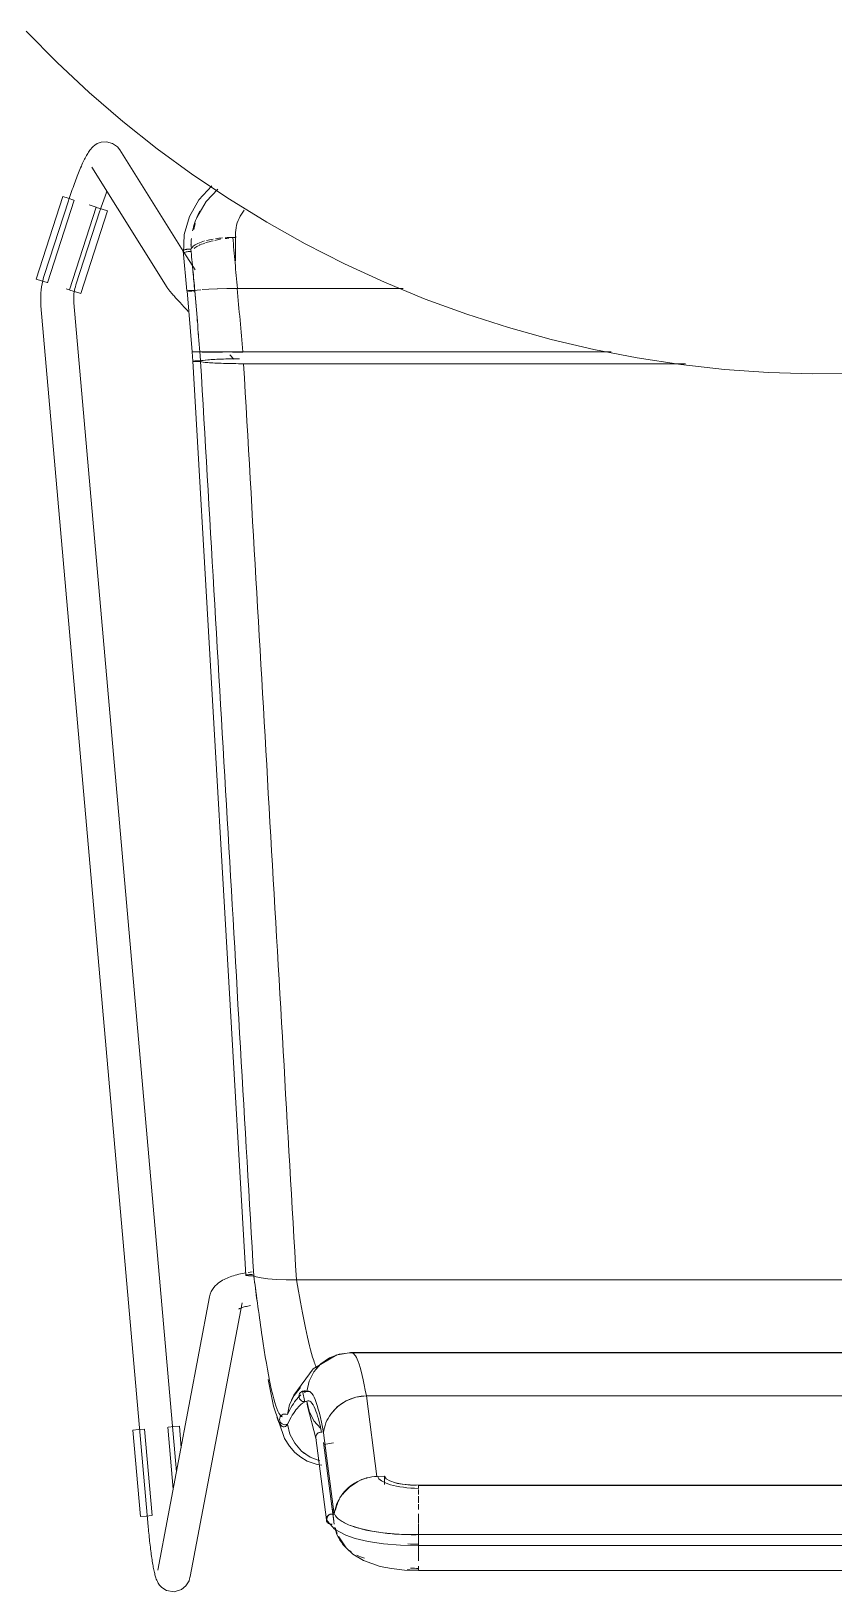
# Model space of a CAD drawing. Header units: millimetres. Extents: x 155927 to 317870, y -36033 to 97293.
# Drawn here: x 174907 to 175199, y 11464 to 12030 of the extents above; entities that cross this region are included whole.
import ezdxf

# ---------------------------------------------------------------- set-up
doc = ezdxf.new("R2010")
doc.units = ezdxf.units.MM
doc.header["$MEASUREMENT"] = 0
doc.layers.add('I-FURN', color=8, linetype='CONTINUOUS', lineweight=9)

msp = doc.modelspace()

# ---------------------------------------------------------------- linework, layer by layer
at = {"layer": 'I-FURN'}
for p, q in [((174905.43, 12030.43), (174916.68, 12019.05)), ((174916.68, 12019.05), (174928.37, 12008.14)), ((174928.37, 12008.14), (174940.5, 11997.7)), ((174940.5, 11997.7), (174953.03, 11987.76)), ((174927.8, 11986.06), (174927.56, 11985.66)), ((174928.04, 11986.45), (174927.8, 11986.06)), ((174928.29, 11986.84), (174928.04, 11986.45)), ((174928.57, 11987.23), (174928.29, 11986.84)), ((174928.88, 11987.63), (174928.57, 11987.23)), ((174929.25, 11988.06), (174928.88, 11987.63)), ((174929.72, 11988.52), (174929.25, 11988.06)), ((174930.35, 11989.04), (174929.72, 11988.52)), ((174931.26, 11989.61), (174930.35, 11989.04)), ((174932.64, 11990.13), (174931.26, 11989.61)), ((174934.61, 11990.3), (174932.64, 11990.13)), ((174936.84, 11989.71), (174934.61, 11990.3)), ((174938.57, 11988.49), (174936.84, 11989.71)), ((174938.57, 11988.49), (174939.47, 11987.37)), ((174962.5, 11950.6), (174939.47, 11987.37)), ((174953.03, 11987.76), (174965.95, 11978.32)), ((174925.22, 11980.82), (174924.98, 11980.24)), ((174925.47, 11981.38), (174925.22, 11980.82)), ((174925.71, 11981.92), (174925.47, 11981.38)), ((174925.94, 11982.45), (174925.71, 11981.92)), ((174926.18, 11982.96), (174925.94, 11982.45)), ((174926.41, 11983.45), (174926.18, 11982.96)), ((174926.64, 11983.93), (174926.41, 11983.45)), ((174926.87, 11984.38), (174926.64, 11983.93)), ((174927.1, 11984.82), (174926.87, 11984.38)), ((174927.33, 11985.25), (174927.1, 11984.82)), ((174927.56, 11985.66), (174927.33, 11985.25)), ((174929.3, 11981), (174956.6, 11937.41)), ((174922.96, 11975.08), (174922.71, 11974.38)), ((174923.22, 11975.77), (174922.96, 11975.08)), ((174923.47, 11976.45), (174923.22, 11975.77)), ((174923.73, 11977.11), (174923.47, 11976.45)), ((174923.98, 11977.77), (174923.73, 11977.11)), ((174924.23, 11978.41), (174923.98, 11977.77)), ((174924.48, 11979.03), (174924.23, 11978.41)), ((174924.73, 11979.64), (174924.48, 11979.03)), ((174924.98, 11980.24), (174924.73, 11979.64)), ((174965.95, 11978.32), (174979.24, 11969.41)), ((174909.1, 11940.39), (174918.78, 11970.4)), ((174913.14, 11939.09), (174922.83, 11969.09)), ((174918.78, 11970.4), (174920.74, 11969.77)), ((174920.74, 11969.77), (174922.71, 11969.13)), ((174920.96, 11969.3), (174920.81, 11968.84)), ((174921.2, 11970.04), (174920.96, 11969.3)), ((174921.45, 11970.78), (174921.2, 11970.04)), ((174921.7, 11971.51), (174921.45, 11970.78)), ((174921.95, 11972.24), (174921.7, 11971.51)), ((174922.2, 11972.96), (174921.95, 11972.24)), ((174922.45, 11973.68), (174922.2, 11972.96)), ((174922.71, 11974.38), (174922.45, 11973.68)), ((174933.72, 11969.55), (174933.49, 11968.88)), ((174933.96, 11970.21), (174933.72, 11969.55)), ((174934.19, 11970.85), (174933.96, 11970.21)), ((174934.43, 11971.49), (174934.19, 11970.85)), ((174934.66, 11972.11), (174934.43, 11971.49)), ((174964.71, 11963.17), (174968.1, 11969.18)), ((174968.1, 11969.18), (174972.85, 11974.33)), ((174970.79, 11968.6), (174975.05, 11973.07)), ((174979.24, 11969.41), (174992.87, 11961.03)), ((174920.81, 11968.84), (174912.1, 11942.03)), ((174930.9, 11966.49), (174921.21, 11936.48)), ((174923.51, 11938.32), (174932.22, 11965.14)), ((174925.25, 11935.18), (174934.94, 11965.18)), ((174930.8, 11966.52), (174928.32, 11967.32)), ((174931.02, 11966.45), (174932.99, 11965.81)), ((174932.33, 11965.46), (174932.22, 11965.14)), ((174932.56, 11966.16), (174932.33, 11965.46)), ((174932.79, 11966.85), (174932.56, 11966.16)), ((174933.02, 11967.53), (174932.79, 11966.85)), ((174932.99, 11965.81), (174934.94, 11965.18)), ((174933.25, 11968.21), (174933.02, 11967.53)), ((174933.49, 11968.88), (174933.25, 11968.21)), ((174967.42, 11962.77), (174970.79, 11968.6)), ((174962.84, 11956.65), (174964.71, 11963.17)), ((174992.87, 11961.03), (175006.83, 11953.21)), ((174962.55, 11949.74), (174962.84, 11956.65)), ((174980.5, 11955.53), (174981.55, 11955.53)), ((174981.49, 11956.77), (174981.49, 11947.02)), ((175006.83, 11953.21), (175021.09, 11945.96)), ((174962.43, 11950.64), (174963.85, 11936.15)), ((174966.77, 11943.78), (174962.73, 11950.23)), ((174911.77, 11940.94), (174911.48, 11939.83)), ((174912.1, 11942.03), (174911.77, 11940.94)), ((175021.09, 11945.96), (175035.62, 11939.27)), ((174911.05, 11939.76), (174909.1, 11940.39)), ((174910.78, 11935.32), (174910.72, 11934.18)), ((174910.88, 11936.46), (174910.78, 11935.32)), ((174911.04, 11937.59), (174910.88, 11936.46)), ((174911.24, 11938.72), (174911.04, 11937.59)), ((174913.02, 11939.13), (174911.05, 11939.76)), ((174911.48, 11939.83), (174911.24, 11938.72)), ((174921.11, 11936.51), (174919.95, 11936.89)), ((174923.3, 11935.81), (174921.33, 11936.44)), ((174922.74, 11934.41), (174922.8, 11935.06)), ((174922.8, 11935.06), (174922.89, 11935.72)), ((174922.89, 11935.72), (174923, 11936.37)), ((174923, 11936.37), (174923.14, 11937.02)), ((174923.14, 11937.02), (174923.31, 11937.66)), ((174925.25, 11935.18), (174923.3, 11935.81)), ((174923.31, 11937.66), (174923.5, 11938.3)), ((174923.5, 11938.3), (174923.51, 11938.32)), ((174956.6, 11937.41), (174956.82, 11937.09)), ((174956.82, 11937.09), (174957, 11936.83)), ((174957, 11936.83), (174957.17, 11936.6)), ((174957.17, 11936.6), (174957.35, 11936.38)), ((174957.35, 11936.38), (174957.53, 11936.16)), ((174957.53, 11936.16), (174957.72, 11935.93)), ((174957.72, 11935.93), (174957.92, 11935.69)), ((174957.92, 11935.69), (174958.13, 11935.43)), ((174958.13, 11935.43), (174958.36, 11935.17)), ((174958.36, 11935.17), (174958.61, 11934.89)), ((174963.92, 11936.17), (174963.85, 11936.15)), ((174963.85, 11936.15), (174963.92, 11936.12)), ((174963.86, 11936.15), (174963.92, 11936.17)), ((174963.86, 11936.15), (174965.68, 11913.94)), ((174963.92, 11936.12), (174963.86, 11936.15)), ((174964.11, 11936.2), (174963.92, 11936.17)), ((174963.92, 11936.12), (174964.1, 11936.1)), ((174964.11, 11936.1), (174963.92, 11936.12)), ((174964.1, 11936.1), (174964.4, 11936.07)), ((174964.41, 11936.22), (174964.11, 11936.2)), ((174964.11, 11936.2), (174964.41, 11936.22)), ((174964.4, 11936.07), (174964.11, 11936.1)), ((174964.4, 11936.07), (174964.78, 11936.06)), ((174964.78, 11936.06), (174964.4, 11936.07)), ((174964.79, 11936.23), (174964.41, 11936.22)), ((174964.41, 11936.22), (174964.79, 11936.23)), ((174964.78, 11936.06), (174965.23, 11936.05)), ((174965.23, 11936.05), (174964.78, 11936.06)), ((174965.24, 11936.24), (174964.79, 11936.23)), ((174964.79, 11936.23), (174965.25, 11936.24)), ((174965.23, 11936.05), (174965.72, 11936.04)), ((174965.72, 11936.04), (174965.23, 11936.05)), ((174965.73, 11936.25), (174965.24, 11936.24)), ((174965.25, 11936.24), (174965.74, 11936.25)), ((174966.23, 11936.25), (174965.73, 11936.25)), ((174965.74, 11936.25), (174966.24, 11936.25)), ((174966.22, 11936.04), (174966.69, 11936.05)), ((174966.69, 11936.05), (174966.22, 11936.04)), ((174966.7, 11936.24), (174966.23, 11936.25)), ((174966.24, 11936.25), (174966.71, 11936.24)), ((174967.59, 11936.43), (174966.7, 11936.24)), ((174966.71, 11936.24), (174967.59, 11936.43)), ((174967.59, 11936.43), (174968.89, 11936.57)), ((174968.89, 11936.57), (174967.59, 11936.43)), ((174969.33, 11936.61), (174971.77, 11936.76)), ((174971.81, 11936.76), (174969.33, 11936.61)), ((174971.8, 11936.76), (174974.84, 11936.87)), ((174974.91, 11936.88), (174971.81, 11936.76)), ((174974.9, 11936.88), (174978.35, 11936.95)), ((174978.34, 11936.95), (174974.91, 11936.88)), ((174982.2, 11936.98), (174978.44, 11936.95)), ((174978.44, 11936.95), (174982.08, 11936.98)), ((175042.32, 11936.98), (174982.2, 11936.98)), ((174982.2, 11936.98), (175042.32, 11936.98)), ((175035.62, 11939.27), (175050.42, 11933.18)), ((174910.72, 11934.18), (174910.7, 11933.04)), ((174910.7, 11933.04), (174910.73, 11931.9)), ((174910.73, 11931.9), (174910.8, 11930.76)), ((174910.8, 11930.76), (174910.81, 11930.71)), ((174910.81, 11930.71), (174949.76, 11487.39)), ((174922.7, 11933.08), (174922.71, 11933.74)), ((174922.72, 11932.42), (174922.7, 11933.08)), ((174922.71, 11933.74), (174922.74, 11934.41)), ((174922.76, 11931.76), (174922.72, 11932.42)), ((174960.06, 11507.26), (174922.76, 11931.76)), ((174958.61, 11934.89), (174958.86, 11934.59)), ((174958.86, 11934.59), (174959.14, 11934.28)), ((174959.14, 11934.28), (174959.42, 11933.96)), ((174959.42, 11933.96), (174959.73, 11933.62)), ((174959.73, 11933.62), (174960.04, 11933.27)), ((174960.04, 11933.27), (174960.37, 11932.91)), ((174960.37, 11932.91), (174960.71, 11932.53)), ((174960.71, 11932.53), (174961.07, 11932.14)), ((174961.07, 11932.14), (174961.44, 11931.74)), ((174961.44, 11931.74), (174961.82, 11931.33)), ((174961.82, 11931.33), (174962.21, 11930.9)), ((174962.21, 11930.9), (174962.61, 11930.47)), ((174962.61, 11930.47), (174963.03, 11930.02)), ((174963.03, 11930.02), (174963.45, 11929.57)), ((174963.45, 11929.57), (174963.88, 11929.11)), ((175050.42, 11933.18), (175065.44, 11927.68)), ((174963.88, 11929.11), (174964.32, 11928.63)), ((175065.44, 11927.68), (175080.67, 11922.79)), ((175080.67, 11922.79), (175096.09, 11918.51)), ((175096.09, 11918.51), (175111.66, 11914.85)), ((174965.68, 11913.94), (174965.75, 11913.95)), ((174965.74, 11913.95), (174965.68, 11913.94)), ((174965.95, 11910.59), (174965.68, 11913.94)), ((174965.75, 11913.94), (174965.68, 11913.94)), ((174965.68, 11913.94), (174965.75, 11913.94)), ((174966.23, 11913.95), (174965.93, 11913.95)), ((174965.94, 11913.95), (174966.23, 11913.95)), ((174966.23, 11913.95), (174966.61, 11913.95)), ((174966.61, 11913.95), (174966.23, 11913.95)), ((174966.62, 11913.94), (174966.23, 11913.94)), ((174966.23, 11913.94), (174966.61, 11913.94)), ((174966.61, 11913.95), (174967.06, 11913.95)), ((174967.06, 11913.95), (174966.61, 11913.95)), ((174966.61, 11913.94), (174967.07, 11913.94)), ((174967.07, 11913.94), (174966.62, 11913.94)), ((174967.06, 11913.95), (174967.55, 11913.95)), ((174967.55, 11913.95), (174967.06, 11913.95)), ((174967.56, 11913.94), (174967.07, 11913.94)), ((174967.07, 11913.94), (174967.56, 11913.94)), ((174967.55, 11913.95), (174968.05, 11913.95)), ((174968.05, 11913.95), (174967.55, 11913.95)), ((174968.06, 11913.94), (174967.56, 11913.94)), ((174967.56, 11913.94), (174968.05, 11913.94)), ((174968.05, 11913.95), (174968.52, 11913.95)), ((174968.52, 11913.95), (174968.05, 11913.95)), ((174968.05, 11913.94), (174968.52, 11913.94)), ((174968.53, 11913.94), (174968.06, 11913.94)), ((174968.52, 11913.95), (174969.41, 11913.97)), ((174969.4, 11913.97), (174968.52, 11913.95)), ((174971.15, 11913.98), (174969.4, 11913.97)), ((174969.41, 11913.97), (174971.15, 11913.98)), ((174971.18, 11913.91), (174969.42, 11913.92)), ((174969.42, 11913.92), (174971.17, 11913.91)), ((174973.65, 11913.99), (174971.15, 11913.98)), ((174971.16, 11913.98), (174973.65, 11913.99)), ((174971.17, 11913.91), (174973.67, 11913.9)), ((174973.67, 11913.9), (174971.18, 11913.91)), ((174976.79, 11914), (174973.65, 11913.99)), ((174973.66, 11913.99), (174976.79, 11914)), ((174976.8, 11913.89), (174973.67, 11913.9)), ((174973.67, 11913.9), (174976.79, 11913.89)), ((174976.79, 11914), (174980.36, 11914.01)), ((174980.36, 11914.01), (174976.79, 11914)), ((174979.45, 11912.86), (174980.92, 11911.33)), ((174984.13, 11913.88), (174980.35, 11913.88)), ((174980.35, 11913.88), (174984.13, 11913.88)), ((174980.36, 11914.01), (174984.14, 11914.01)), ((174984.14, 11914.01), (174980.36, 11914.01)), ((174984.14, 11914.01), (175117.88, 11914.01)), ((175117.88, 11914.01), (174984.14, 11914.01)), ((175111.66, 11914.85), (175127.37, 11911.82)), ((174966.02, 11910.61), (174965.96, 11910.59)), ((174965.96, 11910.59), (174985.24, 11578.68)), ((174965.96, 11910.59), (174966.02, 11910.56)), ((174966.21, 11910.64), (174966.02, 11910.61)), ((174966.02, 11910.56), (174966.21, 11910.53)), ((174966.51, 11910.66), (174966.21, 11910.64)), ((174966.21, 11910.53), (174966.5, 11910.51)), ((174966.5, 11910.51), (174966.88, 11910.49)), ((174966.89, 11910.68), (174966.51, 11910.66)), ((174966.88, 11910.49), (174967.33, 11910.48)), ((174967.34, 11910.69), (174966.89, 11910.68)), ((174967.33, 11910.48), (174967.82, 11910.47)), ((174967.83, 11910.7), (174967.34, 11910.69)), ((174967.82, 11910.47), (174968.32, 11910.48)), ((174968.33, 11910.69), (174967.83, 11910.7)), ((174968.32, 11910.48), (174968.79, 11910.49)), ((174968.8, 11910.69), (174968.33, 11910.69)), ((174968.79, 11910.49), (174969.68, 11910.28)), ((174969.7, 11910.9), (174968.8, 11910.69)), ((174969.68, 11910.28), (174971.43, 11910.08)), ((174971.45, 11911.09), (174969.7, 11910.9)), ((174971.43, 11910.08), (174973.93, 11909.92)), ((174973.95, 11911.25), (174971.45, 11911.09)), ((174973.93, 11909.92), (174977.06, 11909.8)), ((174977.07, 11911.37), (174973.95, 11911.25)), ((174977.06, 11909.8), (174980.62, 11909.72)), ((174980.62, 11911.45), (174977.07, 11911.37)), ((174982.87, 11911.47), (174980.62, 11911.45)), ((174980.62, 11909.72), (174984.41, 11909.69)), ((174984.41, 11909.69), (175144.98, 11909.69)), ((175144.98, 11909.69), (174984.41, 11909.69)), ((175127.37, 11911.82), (175143.19, 11909.41)), ((175143.19, 11909.41), (175159.09, 11907.64)), ((175159.09, 11907.64), (175175.05, 11906.51)), ((175175.05, 11906.51), (175191.04, 11906.02)), ((175191.04, 11906.02), (175207.04, 11906.17)), ((174978.98, 11577.89), (174979.56, 11578.11)), ((174979.56, 11578.11), (174980.16, 11578.32)), ((174980.16, 11578.32), (174980.76, 11578.51)), ((174980.76, 11578.51), (174981.38, 11578.69)), ((174981.38, 11578.69), (174982.01, 11578.87)), ((174982.01, 11578.87), (174982.65, 11579.03)), ((174982.65, 11579.03), (174983.31, 11579.18)), ((174983.31, 11579.18), (174983.97, 11579.32)), ((174983.97, 11579.32), (174984.65, 11579.46)), ((174984.65, 11579.46), (174985.35, 11579.58)), ((174985.24, 11578.68), (174985.3, 11578.73)), ((174985.31, 11578.62), (174985.24, 11578.68)), ((174985.31, 11578.73), (174985.25, 11578.68)), ((174985.25, 11578.68), (174985.32, 11578.62)), ((174985.3, 11578.73), (174985.49, 11578.78)), ((174985.49, 11578.78), (174985.31, 11578.73)), ((174985.51, 11578.57), (174985.31, 11578.62)), ((174985.32, 11578.62), (174985.51, 11578.57)), ((174985.78, 11578.82), (174985.49, 11578.78)), ((174985.49, 11578.78), (174985.78, 11578.82)), ((174985.51, 11578.57), (174985.81, 11578.53)), ((174985.81, 11578.53), (174985.51, 11578.57)), ((174986.16, 11578.86), (174985.78, 11578.82)), ((174985.78, 11578.82), (174986.16, 11578.86)), ((174985.81, 11578.53), (174986.19, 11578.5)), ((174986.19, 11578.5), (174985.81, 11578.53)), ((174986.05, 11579.7), (174986.77, 11579.81)), ((174986.61, 11578.88), (174986.16, 11578.86)), ((174986.16, 11578.86), (174986.61, 11578.88)), ((174986.19, 11578.5), (174986.65, 11578.47)), ((174986.65, 11578.47), (174986.19, 11578.5)), ((174987.1, 11578.89), (174986.61, 11578.88)), ((174986.61, 11578.88), (174987.1, 11578.89)), ((174986.65, 11578.47), (174987.14, 11578.47)), ((174987.14, 11578.47), (174986.65, 11578.47)), ((174986.77, 11579.81), (174987.49, 11579.91)), ((174987.6, 11578.89), (174987.1, 11578.89)), ((174987.1, 11578.89), (174987.6, 11578.89)), ((174987.14, 11578.47), (174987.64, 11578.47)), ((174987.64, 11578.47), (174987.14, 11578.47)), ((174987.64, 11578.47), (174988.11, 11578.49)), ((174988.11, 11578.49), (174987.64, 11578.47)), ((174989.01, 11578.09), (174988.11, 11578.49)), ((174988.11, 11578.49), (174989.01, 11578.09)), ((174990.75, 11577.72), (174989.01, 11578.09)), ((174989.01, 11578.09), (174990.76, 11577.72)), ((174972.31, 11571.82), (174972.67, 11572.71)), ((174972.67, 11572.71), (174973.11, 11573.5)), ((174973.11, 11573.5), (174973.59, 11574.19)), ((174973.59, 11574.19), (174974.1, 11574.79)), ((174974.1, 11574.79), (174974.63, 11575.31)), ((174974.63, 11575.31), (174975.16, 11575.76)), ((174975.16, 11575.76), (174975.69, 11576.16)), ((174975.69, 11576.16), (174976.22, 11576.52)), ((174976.22, 11576.52), (174976.76, 11576.84)), ((174976.76, 11576.84), (174977.3, 11577.13)), ((174977.3, 11577.13), (174977.85, 11577.4)), ((174977.85, 11577.4), (174978.41, 11577.66)), ((174978.41, 11577.66), (174978.98, 11577.89)), ((174993.22, 11577.41), (174990.76, 11577.72)), ((174990.76, 11577.72), (174993.25, 11577.41)), ((174996.31, 11577.17), (174993.25, 11577.41)), ((174993.25, 11577.41), (174996.36, 11577.17)), ((174999.83, 11577.02), (174996.35, 11577.17)), ((174996.36, 11577.17), (174999.89, 11577.02)), ((175003.58, 11576.96), (174999.89, 11577.02)), ((174999.89, 11577.02), (175003.66, 11576.96)), ((175003.66, 11576.96), (175387.06, 11576.96)), ((175387.06, 11576.96), (175003.66, 11576.96)), ((174972.05, 11570.83), (174953.24, 11471.54)), ((174965.03, 11469.3), (174983.84, 11568.6)), ((174972.05, 11570.83), (174972.31, 11571.82)), ((174983.15, 11566.63), (174983.39, 11566.73)), ((174983.39, 11566.73), (174983.65, 11566.83)), ((174983.65, 11566.83), (174983.96, 11566.94)), ((174983.96, 11566.94), (174984.29, 11567.04)), ((174984.29, 11567.04), (174984.66, 11567.15)), ((174984.66, 11567.15), (174985.05, 11567.26)), ((174985.05, 11567.26), (174985.47, 11567.37)), ((174985.47, 11567.37), (174985.92, 11567.47)), ((174985.92, 11567.47), (174986.39, 11567.57)), ((174986.39, 11567.57), (174986.88, 11567.67)), ((174982.62, 11566.37), (174982.65, 11566.38)), ((174982.65, 11566.38), (174982.72, 11566.42)), ((174982.72, 11566.42), (174982.81, 11566.47)), ((174982.81, 11566.47), (174982.96, 11566.55)), ((174982.96, 11566.55), (174983.15, 11566.63)), ((175018.32, 11549.74), (175009.66, 11544.63)), ((175018.47, 11549.81), (175015.29, 11548.44)), ((175015.61, 11548.61), (175019.18, 11549.98)), ((175019.18, 11549.98), (175015.61, 11548.62)), ((175023.51, 11550.61), (175018.47, 11549.81)), ((175022.97, 11550.46), (175019.18, 11549.98)), ((175019.18, 11549.98), (175022.97, 11550.45)), ((175022.97, 11550.46), (175367.75, 11550.46)), ((175367.75, 11550.46), (175022.97, 11550.46)), ((175062.41, 11550.61), (175023.5, 11550.61)), ((175367.21, 11550.61), (175062.41, 11550.61)), ((175009.66, 11544.63), (175002.68, 11535.09)), ((175012.47, 11546.45), (175009.96, 11543.58)), ((175009.97, 11543.57), (175012.47, 11546.44)), ((175015.61, 11548.62), (175012.47, 11546.45)), ((175012.47, 11546.44), (175015.61, 11548.61)), ((174993.35, 11540.76), (174995.25, 11531.1)), ((175008.21, 11540.18), (175007.32, 11536.47)), ((175009.96, 11543.58), (175008.21, 11540.18)), ((175008.21, 11540.18), (175009.97, 11543.57)), ((175002.73, 11535.01), (175001.09, 11531.69)), ((175001.1, 11531.69), (175002.74, 11535.01)), ((175002.68, 11535.09), (175001.79, 11533.34)), ((175005.13, 11537.85), (175002.73, 11535.01)), ((175002.74, 11535.01), (175005.13, 11537.85)), ((175004.54, 11535.2), (175004.47, 11534.71)), ((175004.47, 11534.71), (175004.54, 11534.22)), ((175004.48, 11534.71), (175004.54, 11535.2)), ((175004.54, 11534.22), (175004.48, 11534.71)), ((175004.54, 11535.2), (175004.73, 11535.66)), ((175004.73, 11535.66), (175004.54, 11535.2)), ((175004.73, 11533.76), (175004.54, 11534.22)), ((175004.54, 11534.22), (175004.73, 11533.76)), ((175004.73, 11535.66), (175005.03, 11536.07)), ((175005.02, 11536.07), (175004.73, 11535.66)), ((175005.03, 11533.36), (175004.73, 11533.76)), ((175004.73, 11533.76), (175005.02, 11533.36)), ((175005.41, 11536.38), (175005.02, 11536.07)), ((175005.02, 11533.36), (175005.41, 11533.04)), ((175005.03, 11536.07), (175005.41, 11536.38)), ((175005.41, 11533.05), (175005.03, 11533.36)), ((175005.41, 11536.38), (175005.86, 11536.58)), ((175005.86, 11536.58), (175005.41, 11536.38)), ((175005.86, 11532.84), (175005.41, 11533.05)), ((175005.41, 11533.04), (175005.86, 11532.84)), ((175008.38, 11536.48), (175005.5, 11536.43)), ((175005.8, 11536.57), (175006.64, 11532.68)), ((175006.35, 11536.67), (175005.86, 11536.58)), ((175005.86, 11536.58), (175006.35, 11536.66)), ((175006.35, 11532.76), (175005.86, 11532.84)), ((175005.86, 11532.84), (175006.35, 11532.76)), ((175006.85, 11536.63), (175006.35, 11536.67)), ((175006.35, 11536.66), (175006.85, 11536.63)), ((175006.85, 11532.8), (175006.35, 11532.76)), ((175006.35, 11532.76), (175006.85, 11532.8)), ((175006.85, 11536.63), (175007.32, 11536.46)), ((175007.32, 11536.47), (175006.85, 11536.63)), ((175007.32, 11532.96), (175006.85, 11532.8)), ((175006.85, 11532.8), (175007.32, 11532.96)), ((175007.32, 11532.96), (175008.21, 11529.25)), ((175007.67, 11531.11), (175007.35, 11532.98)), ((175021.69, 11533.06), (175018.57, 11530.99)), ((175025.23, 11534.38), (175021.69, 11533.06)), ((175029, 11534.86), (175025.23, 11534.38)), ((175032.86, 11505.58), (175029, 11534.86)), ((175029, 11534.86), (175361.72, 11534.86)), ((175361.72, 11534.86), (175029, 11534.86)), ((174995.25, 11531.1), (174999.24, 11519.38)), ((174997.54, 11526.78), (174997.73, 11527.24)), ((174997.72, 11527.24), (174997.54, 11526.78)), ((174998.01, 11527.64), (174997.72, 11527.24)), ((174997.73, 11527.24), (174998.01, 11527.64)), ((174998.01, 11527.64), (174998.39, 11527.96)), ((174998.39, 11527.96), (174998.01, 11527.64)), ((174998.39, 11527.96), (174998.84, 11528.17)), ((174998.84, 11528.17), (174998.39, 11527.96)), ((174998.84, 11528.17), (174999.33, 11528.26)), ((174999.33, 11528.26), (174998.84, 11528.17)), ((174999.33, 11528.26), (174999.83, 11528.23)), ((174999.83, 11528.23), (174999.33, 11528.26)), ((174999.83, 11528.23), (175000.31, 11528.08)), ((175000.31, 11528.08), (174999.83, 11528.23)), ((175000.31, 11528.08), (175001.1, 11531.69)), ((175001.09, 11531.69), (175000.31, 11528.08)), ((175010.64, 11519.5), (175007.67, 11531.11)), ((175008.21, 11529.25), (175009.96, 11525.85)), ((175018.57, 11530.99), (175016.09, 11528.25)), ((174944.18, 11522.41), (174946.23, 11522.59)), ((174946.94, 11491), (174944.18, 11522.41)), ((174946.23, 11522.59), (174948.29, 11522.77)), ((174951.18, 11491.37), (174948.42, 11522.78)), ((174956.86, 11523.52), (174958.85, 11500.92)), ((174956.99, 11523.53), (174959.05, 11523.71)), ((174959.05, 11523.71), (174961.09, 11523.89)), ((174961.79, 11516), (174961.09, 11523.89)), ((174997.48, 11526.29), (174997.54, 11526.78)), ((174997.54, 11526.78), (174997.48, 11526.29)), ((174997.56, 11525.81), (174997.48, 11526.29)), ((174997.48, 11526.29), (174997.55, 11525.81)), ((174997.55, 11525.81), (174997.75, 11525.35)), ((174997.75, 11525.36), (174997.56, 11525.81)), ((174998.05, 11524.96), (174997.75, 11525.36)), ((174997.75, 11525.35), (174998.05, 11524.96)), ((174998.44, 11524.65), (174998.05, 11524.96)), ((174998.05, 11524.96), (174998.44, 11524.65)), ((174998.9, 11524.46), (174998.44, 11524.65)), ((174998.44, 11524.65), (174998.89, 11524.46)), ((174998.89, 11524.46), (174999.39, 11524.38)), ((174999.39, 11524.38), (174998.9, 11524.46)), ((174999.89, 11524.43), (174999.39, 11524.38)), ((174999.39, 11524.38), (174999.89, 11524.42)), ((175000.36, 11524.59), (174999.89, 11524.43)), ((174999.89, 11524.42), (175000.36, 11524.59)), ((175000.36, 11524.59), (175001.26, 11520.96)), ((175009.96, 11525.85), (175012.47, 11522.98)), ((175011.55, 11521.4), (175011.16, 11521.1)), ((175012, 11521.6), (175011.55, 11521.4)), ((175012.49, 11521.67), (175012, 11521.6)), ((175012.99, 11521.64), (175012.49, 11521.67)), ((175017.3, 11491.78), (175013.46, 11521.48)), ((174999.24, 11519.38), (175001.06, 11516.56)), ((175001.06, 11516.56), (175003.05, 11514.32)), ((175001.26, 11520.96), (175003, 11517.64)), ((175003, 11517.64), (175005.48, 11514.81)), ((175010.68, 11520.28), (175010.61, 11519.81)), ((175010.61, 11519.81), (175010.68, 11519.34)), ((175010.63, 11519.58), (175014.48, 11489.8)), ((175010.87, 11520.72), (175010.68, 11520.28)), ((175010.68, 11519.34), (175010.87, 11518.9)), ((175011.16, 11521.1), (175010.87, 11520.72)), ((175013.48, 11517.93), (175017.32, 11488.24)), ((175013.6, 11517.15), (175017.09, 11517.84)), ((175003.05, 11514.32), (175005.22, 11512.54)), ((175005.22, 11512.54), (175007.49, 11511.2)), ((175006.48, 11513.99), (175005.48, 11514.81)), ((175005.48, 11514.81), (175008.57, 11512.64)), ((175007.49, 11511.2), (175011.09, 11509.9)), ((175008.57, 11512.64), (175012.08, 11511.24)), ((175011.09, 11509.9), (175012.86, 11509.67)), ((175035.58, 11505.65), (175032.86, 11505.58)), ((175035.58, 11505.65), (175035.58, 11502.64)), ((175036.22, 11504.79), (175035.58, 11505.65)), ((175035.58, 11505.63), (175035.58, 11502.64)), ((175037.57, 11504), (175036.22, 11504.79)), ((175039.55, 11503.33), (175037.57, 11504)), ((175042.05, 11502.82), (175039.55, 11503.33)), ((175044.9, 11502.5), (175042.05, 11502.82)), ((175047.93, 11502.39), (175044.9, 11502.5)), ((175342.79, 11502.39), (175047.93, 11502.39)), ((175047.93, 11502.33), (175342.79, 11502.33)), ((175047.93, 11499.07), (175047.93, 11500.8)), ((175017.17, 11489.43), (175016.55, 11494.21)), ((175047.93, 11496.02), (175047.93, 11498.48)), ((175047.93, 11493.65), (175047.93, 11495.49)), ((174948.99, 11491.17), (174946.94, 11491)), ((174951.05, 11491.36), (174948.99, 11491.17)), ((174949.77, 11487.23), (174949.76, 11487.39)), ((175017.39, 11486.4), (175014.84, 11489.3)), ((175023.26, 11487.76), (175026.7, 11486.66)), ((175047.93, 11488.47), (175047.93, 11492.03)), ((175047.93, 11488.27), (175047.93, 11484.46)), ((175047.93, 11484.46), (175047.93, 11488.27)), ((174949.84, 11486.48), (174949.77, 11487.23)), ((174949.91, 11485.73), (174949.84, 11486.48)), ((174949.98, 11484.98), (174949.91, 11485.73)), ((174950.06, 11484.24), (174949.98, 11484.98)), ((174950.13, 11483.5), (174950.06, 11484.24)), ((174950.21, 11482.76), (174950.13, 11483.5)), ((174950.29, 11482.04), (174950.21, 11482.76)), ((174950.37, 11481.32), (174950.29, 11482.04)), ((175021.5, 11484.22), (175017.39, 11486.4)), ((175018.96, 11483.61), (175018.86, 11483.81)), ((175021.64, 11479.71), (175018.96, 11483.61)), ((175024.96, 11483.05), (175021.5, 11484.22)), ((175029.65, 11481.95), (175024.96, 11483.05)), ((175026.7, 11486.66), (175031.13, 11485.69)), ((175035.27, 11481.11), (175029.65, 11481.95)), ((175031.13, 11485.69), (175035.15, 11485.1)), ((175035.15, 11485.1), (175041.71, 11484.57)), ((175041.71, 11484.57), (175047.93, 11484.49)), ((175342.79, 11484.49), (175047.93, 11484.49)), ((175047.93, 11480.53), (175047.93, 11484.48)), ((175047.93, 11484.48), (175047.93, 11484.38)), ((175047.93, 11484.38), (175047.93, 11484.16)), ((175047.93, 11484.16), (175047.93, 11483.82)), ((175047.93, 11483.82), (175047.93, 11483.41)), ((175047.93, 11483.41), (175047.93, 11482.93)), ((175047.93, 11482.93), (175047.93, 11482.43)), ((175047.93, 11482.43), (175047.93, 11481.94)), ((175047.93, 11481.94), (175047.93, 11481.49)), ((174950.45, 11480.61), (174950.37, 11481.32)), ((174950.54, 11479.91), (174950.45, 11480.61)), ((174950.62, 11479.22), (174950.54, 11479.91)), ((174950.71, 11478.55), (174950.62, 11479.22)), ((174950.8, 11477.88), (174950.71, 11478.55)), ((174950.89, 11477.24), (174950.8, 11477.88)), ((174950.98, 11476.6), (174950.89, 11477.24)), ((174951.07, 11475.98), (174950.98, 11476.6)), ((174951.16, 11475.38), (174951.07, 11475.98)), ((175024.12, 11477.42), (175021.64, 11479.71)), ((175028, 11475.03), (175024.12, 11477.42)), ((175041.39, 11480.62), (175035.27, 11481.11)), ((175047.93, 11480.53), (175041.39, 11480.62)), ((175047.93, 11481.49), (175047.93, 11481.1)), ((175047.93, 11481.1), (175047.93, 11480.79)), ((175047.93, 11480.79), (175047.93, 11480.6)), ((175047.93, 11480.77), (175047.93, 11477.75)), ((175047.93, 11477.76), (175047.93, 11480.77)), ((175047.93, 11480.6), (175047.93, 11480.53)), ((175047.93, 11480.53), (175342.79, 11480.53)), ((175047.93, 11475.01), (175047.93, 11477.59)), ((174951.25, 11474.79), (174951.16, 11475.38)), ((174951.34, 11474.22), (174951.25, 11474.79)), ((174951.44, 11473.67), (174951.34, 11474.22)), ((174951.53, 11473.14), (174951.44, 11473.67)), ((174951.62, 11472.63), (174951.53, 11473.14)), ((174951.72, 11472.13), (174951.62, 11472.63)), ((174951.81, 11471.65), (174951.72, 11472.13)), ((174951.91, 11471.19), (174951.81, 11471.65)), ((174952.01, 11470.75), (174951.91, 11471.19)), ((174952.11, 11470.32), (174952.01, 11470.75)), ((174952.21, 11469.91), (174952.11, 11470.32)), ((175034.05, 11472.9), (175028, 11475.03)), ((175038.08, 11472.11), (175034.05, 11472.9)), ((175042.9, 11471.6), (175038.08, 11472.11)), ((175047.93, 11471.49), (175042.9, 11471.6)), ((175047.93, 11471.51), (175047.93, 11472.98)), ((175047.93, 11471.66), (175047.93, 11471.49)), ((175047.93, 11471.49), (175342.79, 11471.49)), ((174952.32, 11469.51), (174952.21, 11469.91)), ((174952.44, 11469.11), (174952.32, 11469.51)), ((174952.56, 11468.72), (174952.44, 11469.11)), ((174952.7, 11468.31), (174952.56, 11468.72)), ((174952.87, 11467.88), (174952.7, 11468.31)), ((174953.09, 11467.41), (174952.87, 11467.88)), ((174953.39, 11466.85), (174953.09, 11467.41)), ((174953.87, 11466.15), (174953.39, 11466.85)), ((174954.73, 11465.24), (174953.87, 11466.15)), ((174956.38, 11464.2), (174954.73, 11465.24)), ((174961.89, 11464.55), (174963.47, 11465.87)), ((174963.47, 11465.87), (174964.21, 11466.95)), ((174964.21, 11466.95), (174964.59, 11467.75)), ((174964.59, 11467.75), (174964.8, 11468.37)), ((174964.8, 11468.37), (174964.94, 11468.89)), ((174964.94, 11468.89), (174965.03, 11469.3)), ((174959.14, 11463.71), (174956.38, 11464.2)), ((174961.89, 11464.55), (174959.14, 11463.71))]:
    msp.add_line(p, q, dxfattribs=at)
for centre, major_axis, ratio, start_param, end_param in [((175029.13, 11519.79), (-15.78, 0), 0.955139, 4.720632, 5.68731), ((175029.13, 11519.79), (-15.78, 0), 0.955139, 5.687432, 5.928979), ((175012.58, 11519.81), (-1.96, 0), 0.955139, 4.501447, 6.790779), ((175029.13, 11519.79), (-15.78, 0), 0.955139, 5.929149, 6.170649), ((175047.93, 11487.24), (0, -15.75), 0.000004, 3.431839, 3.614078), ((175047.93, 11475.77), (-12.4, 0), 0.287441, 1.332781, 1.570796)]:
    msp.add_ellipse(centre, major_axis=major_axis, ratio=ratio, start_param=start_param, end_param=end_param, dxfattribs=at)
for points, knots in [([(174965.87, 11957.88), (174966.31, 11959.96), (174967.14, 11962.49), (174968.41, 11964.8), (174968.66, 11965.24)], [-0.8210019, -0.8210019, -0.8210019, -0.8210019, -0.6666667, -0.6300343, -0.6300343, -0.6300343, -0.6300343]), ([(174981.55, 11955.53), (174981.33, 11957.91), (174981.96, 11961.52), (174983.89, 11964.51), (174984.66, 11965.42)], [0, 0, 0, 0, 0.3333333, 0.5, 0.5, 0.5, 0.5]), ([(174962.48, 11950.79), (174962.5, 11950.81), (174962.54, 11950.86), (174962.65, 11950.93), (174962.84, 11951.03), (174963.16, 11951.13), (174963.56, 11951.21), (174963.91, 11951.24), (174964.29, 11951.26), (174964.73, 11951.25), (174965.09, 11951.22), (174965.27, 11951.19)], [0.5555556, 0.5555556, 0.5555556, 0.5555556, 0.5833333, 0.6180556, 0.6527778, 0.7222222, 0.7916667, 0.8263889, 0.8611111, 0.9305556, 1, 1, 1, 1]), ([(174965.37, 11950.46), (174965.15, 11950.47), (174964.66, 11950.46), (174963.91, 11950.38), (174963.24, 11950.23), (174962.81, 11950.05), (174962.65, 11949.93), (174962.61, 11949.89)], [-1, -1, -1, -1, -0.90625, -0.8125, -0.71875, -0.625, -0.5625, -0.5625, -0.5625, -0.5625]), ([(174965.95, 11910.59), (174965.95, 11910.6), (174966.09, 11910.63), (174966.49, 11910.66), (174966.87, 11910.68), (174967.33, 11910.69), (174967.83, 11910.7), (174968.33, 11910.7), (174968.65, 11910.69), (174968.8, 11910.69)], [-0.5, -0.5, -0.5, -0.5, -0.375, -0.3125, -0.25, -0.1875, -0.125, -0.0625, 0, 0, 0, 0]), ([(174968.79, 11910.49), (174968.56, 11910.48), (174968.07, 11910.47), (174967.44, 11910.48), (174966.98, 11910.49), (174966.57, 11910.5), (174966.11, 11910.53), (174965.95, 11910.57), (174965.95, 11910.59)], [-1, -1, -1, -1, -0.90625, -0.8125, -0.765625, -0.71875, -0.625, -0.501507, -0.501507, -0.501507, -0.501507]), ([(174984.41, 11909.69), (174983.13, 11909.69), (174980.58, 11909.71), (174976.98, 11909.79), (174973.81, 11909.91), (174970.45, 11910.13), (174969.07, 11910.34), (174968.79, 11910.49)], [-1, -1, -1, -1, -0.833333, -0.666667, -0.5, -0.333333, 0, 0, 0, 0]), ([(174968.8, 11910.69), (174969.09, 11910.83), (174970.48, 11911.04), (174973.83, 11911.26), (174976.99, 11911.38), (174980.1, 11911.45), (174982.11, 11911.47), (174982.87, 11911.48)], [-1, -1, -1, -1, -0.6666667, -0.5, -0.3333333, -0.1666667, -0.0664381, -0.0664381, -0.0664381, -0.0664381]), ([(174988.11, 11578.49), (174989.13, 11570.94), (174991.16, 11555.72), (174994.21, 11537.29), (174996.65, 11528.99), (174998.07, 11527.39), (174998.48, 11527.19)], [0, 0, 0, 0, 0.25, 0.5, 0.75, 0.8499412, 0.8499412, 0.8499412, 0.8499412]), ([(175010.96, 11544.69), (175010.47, 11545.83), (175009.01, 11550.08), (175006.58, 11560.79), (175004.63, 11571.57), (175003.66, 11576.96)], [0.375, 0.375, 0.375, 0.375, 0.5, 0.75, 1, 1, 1, 1]), ([(175029, 11534.86), (175028, 11540.59), (175026.17, 11548.23), (175024.33, 11550.61), (175023.51, 11550.61)], [0, 0, 0, 0, 0.5, 0.9107154, 0.9107154, 0.9107154, 0.9107154]), ([(175000.31, 11528.08), (175001.48, 11530.48), (175003.1, 11533.14), (175004.73, 11534.81), (175005.19, 11535.21)], [0, 0, 0, 0, 0.5, 0.696307, 0.696307, 0.696307, 0.696307]), ([(175007.32, 11532.96), (175008.34, 11533.51), (175010.16, 11531.77), (175011.97, 11525.29), (175012.76, 11521.57)], [0, 0, 0, 0, 0.5, 0.8877852, 0.8877852, 0.8877852, 0.8877852]), ([(174996.51, 11527.01), (174996.77, 11526.29), (174998.05, 11523.27), (174999.33, 11523.03), (175000.36, 11524.59)], [0.6866019, 0.6866019, 0.6866019, 0.6866019, 0.75, 1, 1, 1, 1]), ([(175000.36, 11524.59), (175001.52, 11526.99), (175003.58, 11530.37), (175005.64, 11532.15), (175006.54, 11532.63)], [0, 0, 0, 0, 0.5, 0.88903, 0.88903, 0.88903, 0.88903]), ([(175020.5, 11499.16), (175021.89, 11501), (175024.71, 11503.31), (175028.09, 11504.79), (175029.33, 11505.03)], [-0.6390766, -0.6390766, -0.6390766, -0.6390766, -0.3333333, -0.1666667, -0.1666667, -0.1666667, -0.1666667]), ([(175017.3, 11491.78), (175017.16, 11491.84), (175016.95, 11491.91), (175016.66, 11491.95), (175016.38, 11491.97), (175016.08, 11491.93), (175015.79, 11491.85), (175015.52, 11491.74), (175015.21, 11491.54), (175014.89, 11491.23), (175014.65, 11490.86), (175014.52, 11490.51), (175014.47, 11490.19), (175014.47, 11489.92), (175014.5, 11489.66), (175014.57, 11489.41), (175014.69, 11489.16), (175014.88, 11488.86), (175015.2, 11488.55), (175015.6, 11488.34), (175015.95, 11488.24), (175016.21, 11488.2), (175016.37, 11488.2), (175016.45, 11488.2)], [0, 0, 0, 0, 0.0555556, 0.0833333, 0.1111111, 0.1666667, 0.1944444, 0.2222222, 0.2777778, 0.3333333, 0.3888889, 0.4444444, 0.4791667, 0.5138889, 0.5486111, 0.5833333, 0.6180556, 0.6527778, 0.7222222, 0.7916667, 0.8263889, 0.8611111, 0.8888889, 0.8888889, 0.8888889, 0.8888889]), ([(175016.54, 11488.21), (175016.37, 11488.22), (175016.08, 11488.26), (175015.7, 11488.4), (175015.29, 11488.66), (175014.83, 11489.18), (175014.58, 11490.04), (175014.81, 11490.83), (175015.2, 11491.36), (175015.59, 11491.68), (175015.89, 11491.82), (175016.05, 11491.87)], [-0.875, -0.875, -0.875, -0.875, -0.8125, -0.765625, -0.71875, -0.625, -0.5, -0.375, -0.3125, -0.25, -0.1875, -0.1875, -0.1875, -0.1875]), ([(175017.51, 11487.12), (175017.67, 11486.36), (175018.24, 11484.45), (175019.8, 11481.59), (175021.8, 11479.41), (175023.19, 11478.4), (175023.59, 11478.13)], [0.0592823, 0.0592823, 0.0592823, 0.0592823, 0.1666667, 0.3333333, 0.5, 0.565028, 0.565028, 0.565028, 0.565028])]:
    msp.add_open_spline(points, degree=3, knots=knots, dxfattribs=at)
for points in [[(174966.93, 11960.59), (174966.67, 11959.88), (174966.49, 11959.16), (174966.36, 11958.42)], [(174965.27, 11951.19), (174965.41, 11951.59), (174965.98, 11952.34), (174967.69, 11953.39), (174969.32, 11953.98), (174970.25, 11954.25)], [(174965.3, 11952.73), (174965.31, 11953.55), (174965.35, 11954.38), (174965.43, 11955.2)], [(174965.41, 11953.97), (174965.35, 11953.32), (174965.34, 11952.67), (174965.35, 11952.02)], [(174967.85, 11952.5), (174967.21, 11952.19), (174966.82, 11951.87), (174966.49, 11951.55)], [(174970.27, 11953.47), (174969.46, 11953.2), (174968.65, 11952.92), (174968.1, 11952.62)], [(174973.31, 11954.31), (174972.39, 11954.1), (174971.45, 11953.87), (174970.6, 11953.62)], [(174970.92, 11954.43), (174971.66, 11954.62), (174972.46, 11954.77), (174973.3, 11954.93)], [(174975.97, 11954.85), (174975.29, 11954.73), (174974.64, 11954.6), (174973.98, 11954.46)], [(174974.15, 11955.06), (174975, 11955.18), (174975.87, 11955.3), (174976.78, 11955.36)], [(174979.09, 11955.29), (174978.61, 11955.24), (174978.14, 11955.18), (174977.68, 11955.11)], [(174977.71, 11955.43), (174978.62, 11955.49), (174979.55, 11955.52), (174980.5, 11955.53)], [(174980.5, 11955.53), (174980.76, 11952.5), (174981.3, 11946.36), (174981.89, 11940.11), (174982.2, 11936.98)], [(174981.55, 11955.53), (174981.5, 11956.03), (174981.48, 11956.54), (174981.49, 11957.05)], [(174965.27, 11951.19), (174965.51, 11948.75), (174965.98, 11943.8), (174966.46, 11938.76), (174966.7, 11936.24)], [(174965.98, 11943.14), (174966.22, 11940.79), (174966.45, 11938.43), (174966.69, 11936.05)], [(174967.6, 11925.1), (174967.3, 11928.76), (174966.99, 11932.41), (174966.69, 11936.05)], [(174968.52, 11913.95), (174968.22, 11917.67), (174967.61, 11925.11), (174967.01, 11932.53), (174966.71, 11936.24)], [(174983.11, 11925.5), (174982.77, 11929.33), (174982.42, 11933.15), (174982.08, 11936.98)], [(174984.14, 11914.01), (174983.8, 11917.84), (174983.46, 11921.67), (174983.11, 11925.5)], [(174968, 11920.26), (174967.97, 11920.67), (174967.93, 11921.08), (174967.9, 11921.49)], [(174968.52, 11913.95), (174968.56, 11913.37), (174968.65, 11912.22), (174968.74, 11911.06), (174968.79, 11910.49)], [(174968.53, 11913.94), (174968.57, 11913.4), (174968.66, 11912.31), (174968.75, 11911.23), (174968.8, 11910.69)], [(174988.11, 11578.49), (174984.89, 11633.72), (174978.45, 11744.32), (174972.01, 11855.08), (174968.79, 11910.49)], [(174993.99, 11743.2), (174990.8, 11798.66), (174987.6, 11854.17), (174984.41, 11909.69)], [(175003.58, 11576.96), (175000.39, 11632.32), (174997.19, 11687.74), (174993.99, 11743.2)], [(174988.13, 11578.48), (174988.51, 11575.42), (174988.9, 11572.32), (174989.29, 11569.27)], [(175023.5, 11550.61), (175023.33, 11550.61), (175023.15, 11550.56), (175022.97, 11550.45)], [(175006.54, 11536.14), (175006.8, 11536.27), (175007.06, 11536.38), (175007.32, 11536.47)], [(175007.32, 11536.46), (175008.34, 11537.01), (175010.39, 11535.05), (175012.43, 11526.98), (175013.46, 11521.48)], [(175032.86, 11505.58), (175031.57, 11505.54), (175029.07, 11505.18), (175025.47, 11503.77), (175022.32, 11501.58), (175019.79, 11498.74), (175018.03, 11495.4), (175017.45, 11493.02), (175017.3, 11491.78)], [(175047.93, 11501.27), (175044.15, 11501.32), (175036.75, 11502.29), (175033.37, 11504.46), (175033.11, 11505.57)], [(175039.56, 11503.28), (175041.6, 11502.73), (175044.32, 11502.45), (175047.1, 11502.36)], [(175017.76, 11493.3), (175018.07, 11494.68), (175018.58, 11496.05), (175019.27, 11497.31)], [(175016.54, 11491.96), (175016.71, 11491.97), (175016.88, 11491.97), (175017.03, 11491.94)], [(175047.93, 11484.46), (175045.59, 11484.42), (175040.94, 11484.49), (175034.08, 11485.12), (175027.94, 11486.23), (175022.87, 11487.76), (175019.17, 11489.66), (175017.86, 11491.06), (175017.5, 11491.79)], [(175018.39, 11484.9), (175018.14, 11485.53), (175017.98, 11486.18), (175017.84, 11486.84)], [(175025.55, 11476.97), (175026.44, 11476.54), (175027.36, 11476.14), (175028.32, 11475.9)], [(175047.93, 11481.06), (175046.64, 11481.04), (175045.34, 11481.04), (175044.06, 11481.07)], [(175047.93, 11471.58), (175046.51, 11471.58), (175045.11, 11471.63), (175043.77, 11471.73)]]:
    msp.add_open_spline(points, degree=3, dxfattribs=at)

doc.saveas('drawing.dxf')
